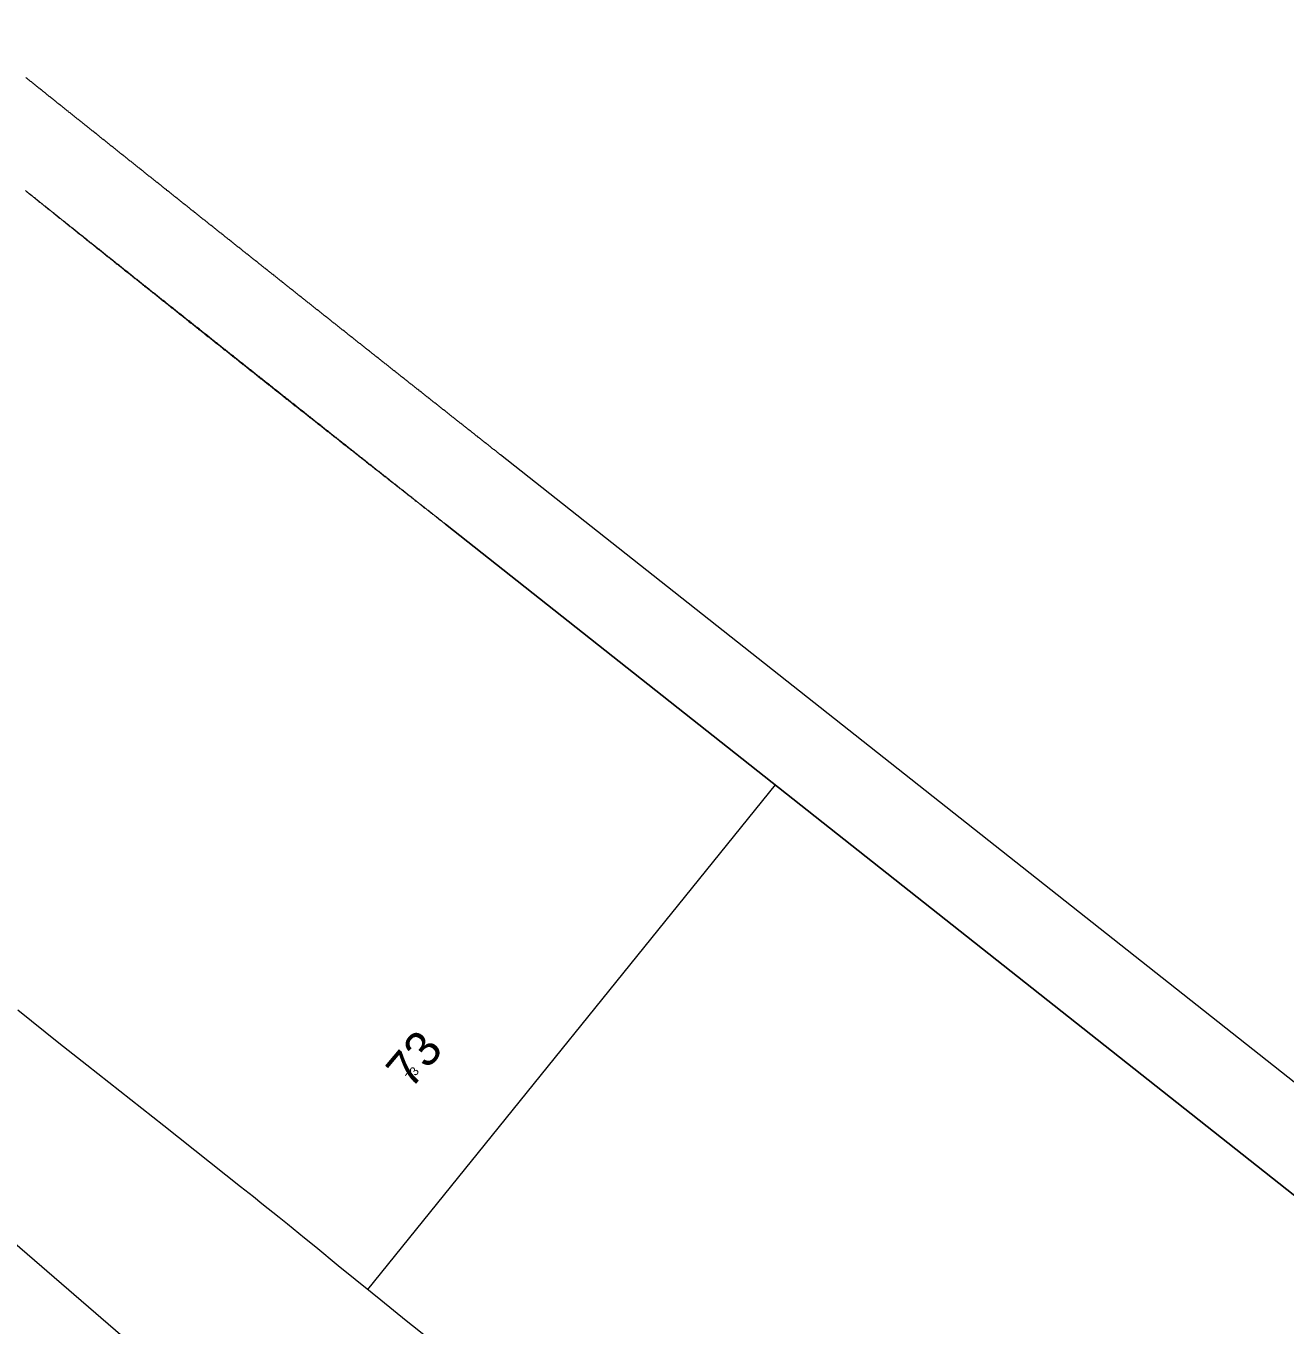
# Model space of a CAD drawing. Extents: x 174934 to 192674, y 648863 to 672607.
# Drawn here: x 189162.4 to 189304.7, y 652148.1 to 652294.9 of the extents above; entities that cross this region are included whole.
import ezdxf

# ---------------------------------------------------------------- set-up
doc = ezdxf.new("R2010")
doc.units = 0
for name, color, linetype, lineweight in [('dim', 255, 'Continuous', 0), ('pbitul', 14, 'Continuous', 0), ('pspecial', 7, 'Continuous', 0)]:
    doc.layers.add(name, color=color, linetype=linetype, lineweight=lineweight)
doc.layers.add('HEB_ENTITY', color=3, linetype='Continuous')
doc.styles.get("Standard").update_dxf_attribs({"font": 'HEBTXT'})

# ---------------------------------------------------------------- blocks, each defined once
blk = doc.blocks.new('dim', base_point=(179928.9, 662854.99))
at = {"layer": 'dim', "linetype": 'ByBlock'}
blk.add_attdef('NUMBER', (179928.9, 662854.99), '', height=20, dxfattribs=at)
blk = doc.blocks.new('HEB_ENTITY', base_point=(181159.32, 660193.8))
at = {"layer": 'HEB_ENTITY', "linetype": 'ByBlock'}
blk.add_attdef('VAL', (181159.32, 660193.8), '', height=1, dxfattribs=at)
at = {"layer": 'HEB_ENTITY', "linetype": 'ByBlock', "flags": 1}
for tag in ['WIDTH', 'TAG', 'XBASE', 'YBASE', 'PROMPT', 'HEIGHT', 'BLKNAME', 'BLKNUM']:
    blk.add_attdef(tag, (181159.32, 660193.8), '', height=1, dxfattribs=at)

msp = doc.modelspace()

# ---------------------------------------------------------------- linework, layer by layer
at = {"layer": 'dim', "flags": 128}
msp.add_lwpolyline([(189201.07, 652152.19), (189247.1, 652209.2)], dxfattribs=at)
at = {"layer": 'pbitul', "flags": 128}
msp.add_lwpolyline([(189342.03, 652002.31), (189300.68, 652037.16), (189262.35, 652069.9), (189227.79, 652099.88), (189218.12, 652108.22), (189195.3, 652127.91), (189157.27, 652160.74), (189136.08, 652179.27), (189099.73, 652211.98), (189075.59, 652234.38), (189053.85, 652257.19), (189037.64, 652272.91), (189035.52, 652276.31), (189027.54, 652285.64), (189019.35, 652294.92)], dxfattribs=at)
at = {"layer": 'pspecial', "flags": 128}
for points in [[(189317.57, 652166.23), (189216.06, 652246.47), (189215.98, 652246.53), (189215.9, 652246.6), (189215.82, 652246.66), (189215.74, 652246.72), (189215.66, 652246.78), (189215.58, 652246.84), (189215.51, 652246.91), (189215.43, 652246.97), (189215.35, 652247.03), (189215.27, 652247.09), (189215.19, 652247.15), (189215.11, 652247.21), (189215.04, 652247.28), (189214.96, 652247.34), (189214.88, 652247.4), (189214.8, 652247.46), (189214.72, 652247.52), (189214.64, 652247.59), (189214.56, 652247.65), (189214.49, 652247.71), (189214.41, 652247.77), (189214.33, 652247.83), (189214.25, 652247.9), (189214.17, 652247.96), (189214.09, 652248.02), (189214.01, 652248.08), (189213.94, 652248.14), (189213.86, 652248.21), (189213.78, 652248.27), (189213.7, 652248.33), (189213.62, 652248.39), (189213.54, 652248.45), (189213.47, 652248.52), (189213.39, 652248.58), (189213.31, 652248.64), (189213.23, 652248.7), (189213.15, 652248.76), (189213.07, 652248.83), (189212.99, 652248.89), (189212.92, 652248.95), (189212.84, 652249.01), (189212.76, 652249.07), (189212.68, 652249.14), (189212.6, 652249.2), (189212.52, 652249.26), (189212.44, 652249.32), (189212.37, 652249.38), (189212.29, 652249.45), (189212.21, 652249.51), (189212.13, 652249.57), (189212.05, 652249.63), (189211.97, 652249.69), (189211.9, 652249.76), (189211.82, 652249.82), (189211.74, 652249.88), (189211.66, 652249.94), (189211.58, 652250), (189211.5, 652250.06), (189211.42, 652250.13), (189211.35, 652250.19), (189211.27, 652250.25), (189211.19, 652250.31), (189211.11, 652250.37), (189211.03, 652250.44), (189210.95, 652250.5), (189210.88, 652250.56), (189210.8, 652250.62), (189210.72, 652250.68), (189210.64, 652250.75), (189210.56, 652250.81), (189210.48, 652250.87), (189210.4, 652250.93), (189210.33, 652250.99), (189210.25, 652251.06), (189210.17, 652251.12), (189210.09, 652251.18), (189210.01, 652251.24), (189209.93, 652251.3), (189209.86, 652251.37), (189209.78, 652251.43), (189209.7, 652251.49), (189209.62, 652251.55), (189209.54, 652251.61), (189209.46, 652251.68), (189209.38, 652251.74), (189209.31, 652251.8), (189209.23, 652251.86), (189209.15, 652251.92), (189209.07, 652251.99), (189208.99, 652252.05), (189208.91, 652252.11), (189208.84, 652252.17), (189208.76, 652252.23), (189208.68, 652252.3), (189208.6, 652252.36), (189208.52, 652252.42), (189208.44, 652252.48), (189208.36, 652252.54), (189208.29, 652252.61), (189208.21, 652252.67), (189208.13, 652252.73), (189208.05, 652252.79), (189207.97, 652252.85), (189207.89, 652252.92), (189207.82, 652252.98), (189207.74, 652253.04), (189207.66, 652253.1), (189207.58, 652253.16), (189207.5, 652253.23), (189207.42, 652253.29), (189207.34, 652253.35), (189207.27, 652253.41), (189207.19, 652253.47), (189207.11, 652253.54), (189207.03, 652253.6), (189206.95, 652253.66), (189206.87, 652253.72), (189206.8, 652253.79), (189206.72, 652253.85), (189206.64, 652253.91), (189206.56, 652253.97), (189206.48, 652254.03), (189206.4, 652254.1), (189206.32, 652254.16), (189206.25, 652254.22), (189206.17, 652254.28), (189206.09, 652254.34), (189206.01, 652254.41), (189205.93, 652254.47), (189205.85, 652254.53), (189205.78, 652254.59), (189205.7, 652254.65), (189205.62, 652254.72), (189205.54, 652254.78), (189205.46, 652254.84), (189205.38, 652254.9), (189205.31, 652254.96), (189205.23, 652255.03), (189205.15, 652255.09), (189205.07, 652255.15), (189204.99, 652255.21), (189204.91, 652255.27), (189204.83, 652255.34), (189204.76, 652255.4), (189204.68, 652255.46), (189204.6, 652255.52), (189204.52, 652255.58), (189204.44, 652255.65), (189204.36, 652255.71), (189204.29, 652255.77), (189204.21, 652255.83), (189204.13, 652255.89), (189204.05, 652255.96), (189203.97, 652256.02), (189203.89, 652256.08), (189203.82, 652256.14), (189203.74, 652256.2), (189203.66, 652256.27), (189203.58, 652256.33), (189203.5, 652256.39), (189203.42, 652256.45), (189203.34, 652256.52), (189203.27, 652256.58), (189203.19, 652256.64), (189203.11, 652256.7), (189203.03, 652256.76), (189202.95, 652256.83), (189202.87, 652256.89), (189202.8, 652256.95), (189202.72, 652257.01), (189202.64, 652257.07), (189202.56, 652257.14), (189202.48, 652257.2), (189202.4, 652257.26), (189202.33, 652257.32), (189202.25, 652257.38), (189202.17, 652257.45), (189202.09, 652257.51), (189202.01, 652257.57), (189201.93, 652257.63), (189201.86, 652257.69), (189201.78, 652257.76), (189201.7, 652257.82), (189201.62, 652257.88), (189201.54, 652257.94), (189201.46, 652258), (189201.38, 652258.07), (189201.31, 652258.13), (189201.23, 652258.19), (189201.15, 652258.25), (189201.07, 652258.32), (189200.99, 652258.38), (189200.91, 652258.44), (189200.84, 652258.5), (189200.76, 652258.56), (189200.68, 652258.63), (189200.6, 652258.69), (189200.52, 652258.75), (189200.44, 652258.81), (189200.37, 652258.87), (189200.29, 652258.94), (189200.21, 652259), (189200.13, 652259.06), (189200.05, 652259.12), (189199.97, 652259.18), (189199.9, 652259.25), (189199.82, 652259.31), (189199.74, 652259.37), (189199.66, 652259.43), (189199.58, 652259.5), (189199.5, 652259.56), (189199.43, 652259.62), (189199.35, 652259.68), (189199.27, 652259.74), (189199.19, 652259.81), (189199.11, 652259.87), (189199.03, 652259.93), (189198.95, 652259.99), (189198.88, 652260.05), (189198.8, 652260.12), (189198.72, 652260.18), (189198.64, 652260.24), (189198.56, 652260.3), (189198.48, 652260.36), (189198.41, 652260.43), (189198.33, 652260.49), (189198.25, 652260.55), (189198.17, 652260.61), (189198.09, 652260.68), (189198.01, 652260.74), (189197.94, 652260.8), (189197.86, 652260.86), (189197.78, 652260.92), (189197.7, 652260.99), (189197.62, 652261.05), (189197.54, 652261.11), (189197.47, 652261.17), (189197.39, 652261.23), (189197.31, 652261.3), (189197.23, 652261.36), (189197.15, 652261.42), (189197.07, 652261.48), (189197, 652261.54), (189196.92, 652261.61), (189196.84, 652261.67), (189196.76, 652261.73), (189196.68, 652261.79), (189196.6, 652261.86), (189196.53, 652261.92), (189196.45, 652261.98), (189196.37, 652262.04), (189196.29, 652262.1), (189196.21, 652262.17), (189196.13, 652262.23), (189196.06, 652262.29), (189195.98, 652262.35), (189195.9, 652262.41), (189195.82, 652262.48), (189195.74, 652262.54), (189195.66, 652262.6), (189195.59, 652262.66), (189195.51, 652262.73), (189195.43, 652262.79), (189195.35, 652262.85), (189195.27, 652262.91), (189195.19, 652262.97), (189195.12, 652263.04), (189195.04, 652263.1), (189194.96, 652263.16), (189194.88, 652263.22), (189194.8, 652263.28), (189194.72, 652263.35), (189194.65, 652263.41), (189194.57, 652263.47), (189194.49, 652263.53), (189194.41, 652263.6), (189194.33, 652263.66), (189194.25, 652263.72), (189194.18, 652263.78), (189194.1, 652263.84), (189194.02, 652263.91), (189193.94, 652263.97), (189193.86, 652264.03), (189193.78, 652264.09), (189193.71, 652264.15), (189193.63, 652264.22), (189193.55, 652264.28), (189193.47, 652264.34), (189193.39, 652264.4), (189193.31, 652264.47), (189193.24, 652264.53), (189193.16, 652264.59), (189193.08, 652264.65), (189193, 652264.71), (189192.92, 652264.78), (189192.84, 652264.84), (189192.77, 652264.9), (189192.69, 652264.96), (189192.61, 652265.03), (189192.53, 652265.09), (189192.45, 652265.15), (189192.37, 652265.21), (189192.3, 652265.27), (189192.22, 652265.34), (189192.14, 652265.4), (189192.06, 652265.46), (189191.98, 652265.52), (189191.9, 652265.58), (189191.83, 652265.65), (189191.75, 652265.71), (189191.67, 652265.77), (189191.59, 652265.83), (189191.51, 652265.9), (189191.43, 652265.96), (189191.36, 652266.02), (189191.28, 652266.08), (189191.2, 652266.14), (189191.12, 652266.21), (189191.04, 652266.27), (189190.96, 652266.33), (189190.89, 652266.39), (189190.81, 652266.46), (189190.73, 652266.52), (189190.65, 652266.58), (189190.57, 652266.64), (189190.49, 652266.7), (189190.42, 652266.77), (189190.34, 652266.83), (189190.26, 652266.89), (189190.18, 652266.95), (189190.1, 652267.02), (189190.02, 652267.08), (189189.95, 652267.14), (189189.87, 652267.2), (189189.79, 652267.26), (189189.71, 652267.33), (189189.63, 652267.39), (189189.55, 652267.45), (189189.48, 652267.51), (189189.4, 652267.58), (189189.32, 652267.64), (189189.24, 652267.7), (189189.16, 652267.76), (189189.08, 652267.82), (189189.01, 652267.89), (189188.93, 652267.95), (189188.85, 652268.01), (189188.77, 652268.07), (189188.69, 652268.13), (189188.62, 652268.2), (189188.54, 652268.26), (189188.46, 652268.32), (189188.38, 652268.38), (189188.3, 652268.45), (189188.22, 652268.51), (189188.15, 652268.57), (189188.07, 652268.63), (189187.99, 652268.69), (189187.91, 652268.76), (189187.83, 652268.82), (189187.75, 652268.88), (189187.68, 652268.94), (189187.6, 652269.01), (189187.52, 652269.07), (189187.44, 652269.13), (189187.36, 652269.19), (189187.28, 652269.25), (189187.21, 652269.32), (189187.13, 652269.38), (189187.05, 652269.44), (189186.97, 652269.5), (189186.89, 652269.57), (189186.81, 652269.63), (189186.74, 652269.69), (189186.66, 652269.75), (189186.58, 652269.82), (189186.5, 652269.88), (189186.42, 652269.94), (189186.34, 652270), (189186.27, 652270.06), (189186.19, 652270.13), (189186.11, 652270.19), (189186.03, 652270.25), (189185.95, 652270.31), (189185.88, 652270.38), (189185.8, 652270.44), (189185.72, 652270.5), (189185.64, 652270.56), (189185.56, 652270.62), (189185.48, 652270.69), (189185.41, 652270.75), (189185.33, 652270.81), (189185.25, 652270.87), (189185.17, 652270.94), (189185.09, 652271), (189185.01, 652271.06), (189184.94, 652271.12), (189184.86, 652271.18), (189184.78, 652271.25), (189184.7, 652271.31), (189184.62, 652271.37), (189184.54, 652271.43), (189184.47, 652271.5), (189184.39, 652271.56), (189184.31, 652271.62), (189184.23, 652271.68), (189184.15, 652271.74), (189184.08, 652271.81), (189184, 652271.87), (189183.92, 652271.93), (189183.84, 652271.99), (189183.76, 652272.06), (189183.68, 652272.12), (189183.61, 652272.18), (189183.53, 652272.24), (189183.45, 652272.31), (189183.37, 652272.37), (189183.29, 652272.43), (189183.21, 652272.49), (189183.14, 652272.55), (189183.06, 652272.62), (189182.98, 652272.68), (189182.9, 652272.74), (189182.82, 652272.8), (189182.75, 652272.87), (189182.67, 652272.93), (189182.59, 652272.99), (189182.51, 652273.05), (189182.43, 652273.11), (189182.35, 652273.18), (189182.28, 652273.24), (189182.2, 652273.3), (189182.12, 652273.36), (189182.04, 652273.43), (189181.96, 652273.49), (189181.88, 652273.55), (189181.81, 652273.61), (189181.73, 652273.68), (189181.65, 652273.74), (189181.57, 652273.8), (189181.49, 652273.86), (189181.42, 652273.92), (189181.34, 652273.99), (189181.26, 652274.05), (189181.18, 652274.11), (189181.1, 652274.17), (189181.02, 652274.24), (189180.95, 652274.3), (189180.87, 652274.36), (189180.79, 652274.42), (189180.71, 652274.49), (189180.63, 652274.55), (189180.55, 652274.61), (189180.48, 652274.67), (189180.4, 652274.73), (189180.32, 652274.8), (189180.24, 652274.86), (189180.16, 652274.92), (189180.09, 652274.98), (189180.01, 652275.05), (189179.93, 652275.11), (189179.85, 652275.17), (189179.77, 652275.23), (189179.69, 652275.29), (189179.62, 652275.36), (189179.54, 652275.42), (189179.46, 652275.48), (189179.38, 652275.54), (189179.3, 652275.61), (189179.22, 652275.67), (189179.15, 652275.73), (189179.07, 652275.79), (189178.99, 652275.86), (189178.91, 652275.92), (189178.83, 652275.98), (189178.76, 652276.04), (189178.68, 652276.1), (189178.6, 652276.17), (189178.52, 652276.23), (189178.44, 652276.29), (189178.36, 652276.35), (189178.29, 652276.42), (189178.21, 652276.48), (189178.13, 652276.54), (189178.05, 652276.6), (189177.97, 652276.67), (189177.9, 652276.73), (189177.82, 652276.79), (189177.74, 652276.85), (189177.66, 652276.92), (189177.58, 652276.98), (189177.5, 652277.04), (189177.43, 652277.1), (189177.35, 652277.16), (189177.27, 652277.23), (189177.19, 652277.29), (189177.11, 652277.35), (189177.04, 652277.41), (189176.96, 652277.48), (189176.88, 652277.54), (189176.8, 652277.6), (189176.72, 652277.66), (189176.64, 652277.73), (189176.57, 652277.79), (189176.49, 652277.85), (189176.41, 652277.91), (189176.33, 652277.97), (189176.25, 652278.04), (189176.18, 652278.1), (189176.1, 652278.16), (189176.02, 652278.22), (189175.94, 652278.29), (189175.86, 652278.35), (189175.78, 652278.41), (189175.71, 652278.47), (189175.63, 652278.54), (189175.55, 652278.6), (189175.47, 652278.66), (189175.39, 652278.72), (189175.31, 652278.79), (189175.24, 652278.85), (189175.16, 652278.91), (189175.08, 652278.97), (189175, 652279.03), (189174.92, 652279.1), (189174.85, 652279.16), (189174.77, 652279.22), (189174.69, 652279.28), (189174.61, 652279.35), (189174.53, 652279.41), (189174.46, 652279.47), (189174.38, 652279.53), (189174.3, 652279.6), (189174.22, 652279.66), (189174.14, 652279.72), (189174.06, 652279.78), (189173.99, 652279.85), (189173.91, 652279.91), (189173.83, 652279.97), (189173.75, 652280.03), (189173.67, 652280.09), (189173.6, 652280.16), (189173.52, 652280.22), (189173.44, 652280.28), (189173.36, 652280.34), (189173.28, 652280.41), (189173.2, 652280.47), (189173.13, 652280.53), (189173.05, 652280.59), (189172.97, 652280.66), (189172.89, 652280.72), (189172.81, 652280.78), (189172.74, 652280.84), (189172.66, 652280.91), (189172.58, 652280.97), (189172.5, 652281.03), (189172.42, 652281.09), (189172.34, 652281.16), (189172.27, 652281.22), (189172.19, 652281.28), (189172.11, 652281.34), (189172.03, 652281.4), (189171.95, 652281.47), (189171.88, 652281.53), (189171.8, 652281.59), (189171.72, 652281.65), (189171.64, 652281.72), (189171.56, 652281.78), (189171.48, 652281.84), (189171.41, 652281.9), (189171.33, 652281.97), (189171.25, 652282.03), (189171.17, 652282.09), (189171.09, 652282.15), (189171.02, 652282.22), (189170.94, 652282.28), (189170.86, 652282.34), (189170.78, 652282.4), (189170.7, 652282.47), (189170.63, 652282.53), (189170.55, 652282.59), (189170.47, 652282.65), (189170.39, 652282.72), (189170.31, 652282.78), (189170.23, 652282.84), (189170.16, 652282.9), (189170.08, 652282.96), (189170, 652283.03), (189169.92, 652283.09), (189169.84, 652283.15), (189169.77, 652283.21), (189169.69, 652283.28), (189169.61, 652283.34), (189169.53, 652283.4), (189169.45, 652283.46), (189169.38, 652283.53), (189169.3, 652283.59), (189169.28, 652283.6), (189169.21, 652283.66), (189169.13, 652283.72), (189169.05, 652283.79), (189168.97, 652283.85), (189168.89, 652283.91), (189168.82, 652283.97), (189168.74, 652284.04), (189168.66, 652284.1), (189168.58, 652284.16), (189168.5, 652284.22), (189168.43, 652284.29), (189168.35, 652284.35), (189168.27, 652284.41), (189168.19, 652284.47), (189168.11, 652284.53), (189168.03, 652284.6), (189167.96, 652284.66), (189167.88, 652284.72), (189167.8, 652284.78), (189167.72, 652284.85), (189167.64, 652284.91), (189167.57, 652284.97), (189167.49, 652285.03), (189167.41, 652285.1), (189167.33, 652285.16), (189167.25, 652285.22), (189167.18, 652285.28), (189167.1, 652285.35), (189167.02, 652285.41), (189166.94, 652285.47), (189166.86, 652285.53), (189166.79, 652285.6), (189166.71, 652285.66), (189166.63, 652285.72), (189166.55, 652285.78), (189166.47, 652285.85), (189166.39, 652285.91), (189166.32, 652285.97), (189166.24, 652286.03), (189166.16, 652286.1), (189166.08, 652286.16), (189166, 652286.22), (189165.93, 652286.28), (189165.85, 652286.35), (189165.77, 652286.41), (189165.69, 652286.47), (189165.61, 652286.53), (189165.54, 652286.6), (189165.46, 652286.66), (189165.38, 652286.72), (189165.3, 652286.78), (189165.22, 652286.85), (189165.15, 652286.91), (189165.07, 652286.97), (189164.99, 652287.03), (189164.91, 652287.1), (189164.83, 652287.16), (189164.76, 652287.22), (189164.68, 652287.28), (189164.6, 652287.35), (189164.52, 652287.41), (189164.44, 652287.47), (189164.37, 652287.53), (189164.29, 652287.6), (189164.21, 652287.66), (189164.13, 652287.72), (189164.05, 652287.78), (189163.98, 652287.85), (189163.9, 652287.91), (189163.82, 652287.97), (189163.74, 652288.04), (189163.66, 652288.1), (189163.59, 652288.16), (189163.51, 652288.22), (189163.43, 652288.29), (189163.35, 652288.35), (189163.27, 652288.41), (189163.2, 652288.47), (189163.12, 652288.54), (189163.04, 652288.6), (189162.96, 652288.66), (189162.88, 652288.72), (189162.81, 652288.79), (189162.73, 652288.85), (189162.65, 652288.91), (189162.57, 652288.97), (189162.49, 652289.04), (189162.42, 652289.1)], [(189311.37, 652158.38), (189209.85, 652238.63), (189209.85, 652238.63), (189209.78, 652238.69), (189209.7, 652238.75), (189209.62, 652238.81), (189209.54, 652238.87), (189209.46, 652238.94), (189209.38, 652239), (189209.31, 652239.06), (189209.23, 652239.12), (189209.15, 652239.18), (189209.07, 652239.25), (189208.99, 652239.31), (189208.91, 652239.37), (189208.83, 652239.43), (189208.76, 652239.49), (189208.68, 652239.56), (189208.6, 652239.62), (189208.52, 652239.68), (189208.44, 652239.74), (189208.36, 652239.8), (189208.28, 652239.87), (189208.21, 652239.93), (189208.13, 652239.99), (189208.05, 652240.05), (189207.97, 652240.11), (189207.89, 652240.18), (189207.81, 652240.24), (189207.74, 652240.3), (189207.66, 652240.36), (189207.58, 652240.42), (189207.5, 652240.48), (189207.42, 652240.55), (189207.34, 652240.61), (189207.26, 652240.67), (189207.19, 652240.73), (189207.11, 652240.79), (189207.03, 652240.86), (189206.95, 652240.92), (189206.87, 652240.98), (189206.79, 652241.04), (189206.71, 652241.1), (189206.64, 652241.17), (189206.56, 652241.23), (189206.48, 652241.29), (189206.4, 652241.35), (189206.32, 652241.41), (189206.24, 652241.48), (189206.17, 652241.54), (189206.09, 652241.6), (189206.01, 652241.66), (189205.93, 652241.72), (189205.85, 652241.79), (189205.77, 652241.85), (189205.69, 652241.91), (189205.62, 652241.97), (189205.54, 652242.03), (189205.46, 652242.1), (189205.38, 652242.16), (189205.3, 652242.22), (189205.22, 652242.28), (189205.15, 652242.34), (189205.07, 652242.41), (189204.99, 652242.47), (189204.91, 652242.53), (189204.83, 652242.59), (189204.75, 652242.65), (189204.67, 652242.72), (189204.6, 652242.78), (189204.52, 652242.84), (189204.44, 652242.9), (189204.36, 652242.96), (189204.28, 652243.03), (189204.2, 652243.09), (189204.13, 652243.15), (189204.05, 652243.21), (189203.97, 652243.27), (189203.89, 652243.34), (189203.81, 652243.4), (189203.73, 652243.46), (189203.65, 652243.52), (189203.58, 652243.58), (189203.5, 652243.65), (189203.42, 652243.71), (189203.34, 652243.77), (189203.26, 652243.83), (189203.18, 652243.89), (189203.11, 652243.96), (189203.03, 652244.02), (189202.95, 652244.08), (189202.87, 652244.14), (189202.79, 652244.2), (189202.71, 652244.27), (189202.63, 652244.33), (189202.56, 652244.39), (189202.48, 652244.45), (189202.4, 652244.51), (189202.32, 652244.58), (189202.24, 652244.64), (189202.16, 652244.7), (189202.09, 652244.76), (189202.01, 652244.82), (189201.93, 652244.89), (189201.85, 652244.95), (189201.77, 652245.01), (189201.69, 652245.07), (189201.61, 652245.13), (189201.54, 652245.2), (189201.46, 652245.26), (189201.38, 652245.32), (189201.3, 652245.38), (189201.22, 652245.44), (189201.14, 652245.51), (189201.07, 652245.57), (189200.99, 652245.63), (189200.91, 652245.69), (189200.83, 652245.75), (189200.75, 652245.82), (189200.67, 652245.88), (189200.59, 652245.94), (189200.52, 652246), (189200.44, 652246.06), (189200.36, 652246.13), (189200.28, 652246.19), (189200.2, 652246.25), (189200.12, 652246.31), (189200.05, 652246.37), (189199.97, 652246.44), (189199.89, 652246.5), (189199.81, 652246.56), (189199.73, 652246.62), (189199.65, 652246.68), (189199.58, 652246.75), (189199.5, 652246.81), (189199.42, 652246.87), (189199.34, 652246.93), (189199.26, 652247), (189199.18, 652247.06), (189199.1, 652247.12), (189199.03, 652247.18), (189198.95, 652247.24), (189198.87, 652247.31), (189198.79, 652247.37), (189198.71, 652247.43), (189198.63, 652247.49), (189198.56, 652247.55), (189198.48, 652247.62), (189198.4, 652247.68), (189198.32, 652247.74), (189198.24, 652247.8), (189198.16, 652247.86), (189198.09, 652247.93), (189198.01, 652247.99), (189197.93, 652248.05), (189197.85, 652248.11), (189197.77, 652248.17), (189197.69, 652248.24), (189197.61, 652248.3), (189197.54, 652248.36), (189197.46, 652248.42), (189197.38, 652248.48), (189197.3, 652248.55), (189197.22, 652248.61), (189197.14, 652248.67), (189197.07, 652248.73), (189196.99, 652248.79), (189196.91, 652248.86), (189196.83, 652248.92), (189196.75, 652248.98), (189196.67, 652249.04), (189196.6, 652249.1), (189196.52, 652249.17), (189196.44, 652249.23), (189196.36, 652249.29), (189196.28, 652249.35), (189196.2, 652249.42), (189196.12, 652249.48), (189196.05, 652249.54), (189195.97, 652249.6), (189195.89, 652249.66), (189195.81, 652249.73), (189195.73, 652249.79), (189195.65, 652249.85), (189195.58, 652249.91), (189195.5, 652249.97), (189195.42, 652250.04), (189195.34, 652250.1), (189195.26, 652250.16), (189195.18, 652250.22), (189195.11, 652250.28), (189195.03, 652250.35), (189194.95, 652250.41), (189194.87, 652250.47), (189194.79, 652250.53), (189194.71, 652250.59), (189194.64, 652250.66), (189194.56, 652250.72), (189194.48, 652250.78), (189194.4, 652250.84), (189194.32, 652250.91), (189194.24, 652250.97), (189194.17, 652251.03), (189194.09, 652251.09), (189194.01, 652251.15), (189193.93, 652251.22), (189193.85, 652251.28), (189193.77, 652251.34), (189193.69, 652251.4), (189193.62, 652251.46), (189193.54, 652251.53), (189193.46, 652251.59), (189193.38, 652251.65), (189193.3, 652251.71), (189193.22, 652251.77), (189193.15, 652251.84), (189193.07, 652251.9), (189192.99, 652251.96), (189192.91, 652252.02), (189192.83, 652252.09), (189192.75, 652252.15), (189192.68, 652252.21), (189192.6, 652252.27), (189192.52, 652252.33), (189192.44, 652252.4), (189192.36, 652252.46), (189192.28, 652252.52), (189192.21, 652252.58), (189192.13, 652252.64), (189192.05, 652252.71), (189191.97, 652252.77), (189191.89, 652252.83), (189191.81, 652252.89), (189191.74, 652252.95), (189191.66, 652253.02), (189191.58, 652253.08), (189191.5, 652253.14), (189191.42, 652253.2), (189191.34, 652253.27), (189191.27, 652253.33), (189191.19, 652253.39), (189191.11, 652253.45), (189191.03, 652253.51), (189190.95, 652253.58), (189190.87, 652253.64), (189190.8, 652253.7), (189190.72, 652253.76), (189190.64, 652253.82), (189190.56, 652253.89), (189190.48, 652253.95), (189190.4, 652254.01), (189190.33, 652254.07), (189190.25, 652254.14), (189190.17, 652254.2), (189190.09, 652254.26), (189190.01, 652254.32), (189189.93, 652254.38), (189189.85, 652254.45), (189189.78, 652254.51), (189189.7, 652254.57), (189189.62, 652254.63), (189189.54, 652254.69), (189189.46, 652254.76), (189189.38, 652254.82), (189189.31, 652254.88), (189189.23, 652254.94), (189189.15, 652255.01), (189189.07, 652255.07), (189188.99, 652255.13), (189188.91, 652255.19), (189188.84, 652255.25), (189188.76, 652255.32), (189188.68, 652255.38), (189188.6, 652255.44), (189188.52, 652255.5), (189188.44, 652255.56), (189188.37, 652255.63), (189188.29, 652255.69), (189188.21, 652255.75), (189188.13, 652255.81), (189188.05, 652255.88), (189187.97, 652255.94), (189187.9, 652256), (189187.82, 652256.06), (189187.74, 652256.12), (189187.66, 652256.19), (189187.58, 652256.25), (189187.5, 652256.31), (189187.43, 652256.37), (189187.35, 652256.43), (189187.27, 652256.5), (189187.19, 652256.56), (189187.11, 652256.62), (189187.03, 652256.68), (189186.96, 652256.75), (189186.88, 652256.81), (189186.8, 652256.87), (189186.72, 652256.93), (189186.64, 652256.99), (189186.56, 652257.06), (189186.49, 652257.12), (189186.41, 652257.18), (189186.33, 652257.24), (189186.25, 652257.31), (189186.17, 652257.37), (189186.09, 652257.43), (189186.02, 652257.49), (189185.94, 652257.55), (189185.86, 652257.62), (189185.78, 652257.68), (189185.7, 652257.74), (189185.62, 652257.8), (189185.55, 652257.86), (189185.47, 652257.93), (189185.39, 652257.99), (189185.31, 652258.05), (189185.23, 652258.11), (189185.16, 652258.18), (189185.08, 652258.24), (189185, 652258.3), (189184.92, 652258.36), (189184.84, 652258.42), (189184.76, 652258.49), (189184.69, 652258.55), (189184.61, 652258.61), (189184.53, 652258.67), (189184.45, 652258.74), (189184.37, 652258.8), (189184.29, 652258.86), (189184.22, 652258.92), (189184.14, 652258.98), (189184.06, 652259.05), (189183.98, 652259.11), (189183.9, 652259.17), (189183.82, 652259.23), (189183.75, 652259.3), (189183.67, 652259.36), (189183.59, 652259.42), (189183.51, 652259.48), (189183.43, 652259.54), (189183.35, 652259.61), (189183.28, 652259.67), (189183.2, 652259.73), (189183.12, 652259.79), (189183.04, 652259.86), (189182.96, 652259.92), (189182.88, 652259.98), (189182.81, 652260.04), (189182.73, 652260.1), (189182.65, 652260.17), (189182.57, 652260.23), (189182.49, 652260.29), (189182.41, 652260.35), (189182.34, 652260.41), (189182.26, 652260.48), (189182.18, 652260.54), (189182.1, 652260.6), (189182.02, 652260.66), (189181.94, 652260.73), (189181.87, 652260.79), (189181.79, 652260.85), (189181.71, 652260.91), (189181.63, 652260.97), (189181.55, 652261.04), (189181.47, 652261.1), (189181.4, 652261.16), (189181.32, 652261.22), (189181.24, 652261.29), (189181.16, 652261.35), (189181.08, 652261.41), (189181.01, 652261.47), (189180.93, 652261.53), (189180.85, 652261.6), (189180.77, 652261.66), (189180.69, 652261.72), (189180.61, 652261.78), (189180.54, 652261.85), (189180.46, 652261.91), (189180.38, 652261.97), (189180.3, 652262.03), (189180.22, 652262.09), (189180.14, 652262.16), (189180.07, 652262.22), (189179.99, 652262.28), (189179.91, 652262.34), (189179.83, 652262.41), (189179.75, 652262.47), (189179.67, 652262.53), (189179.6, 652262.59), (189179.52, 652262.66), (189179.44, 652262.72), (189179.36, 652262.78), (189179.28, 652262.84), (189179.21, 652262.9), (189179.13, 652262.97), (189179.05, 652263.03), (189178.97, 652263.09), (189178.89, 652263.15), (189178.81, 652263.22), (189178.74, 652263.28), (189178.66, 652263.34), (189178.58, 652263.4), (189178.5, 652263.46), (189178.42, 652263.53), (189178.34, 652263.59), (189178.27, 652263.65), (189178.19, 652263.71), (189178.11, 652263.78), (189178.03, 652263.84), (189177.95, 652263.9), (189177.87, 652263.96), (189177.8, 652264.02), (189177.72, 652264.09), (189177.64, 652264.15), (189177.56, 652264.21), (189177.48, 652264.27), (189177.41, 652264.34), (189177.33, 652264.4), (189177.25, 652264.46), (189177.17, 652264.52), (189177.09, 652264.59), (189177.01, 652264.65), (189176.94, 652264.71), (189176.86, 652264.77), (189176.78, 652264.83), (189176.7, 652264.9), (189176.62, 652264.96), (189176.54, 652265.02), (189176.47, 652265.08), (189176.39, 652265.15), (189176.31, 652265.21), (189176.23, 652265.27), (189176.15, 652265.33), (189176.07, 652265.39), (189176, 652265.46), (189175.92, 652265.52), (189175.84, 652265.58), (189175.76, 652265.64), (189175.68, 652265.71), (189175.61, 652265.77), (189175.53, 652265.83), (189175.45, 652265.89), (189175.37, 652265.96), (189175.29, 652266.02), (189175.21, 652266.08), (189175.14, 652266.14), (189175.06, 652266.2), (189174.98, 652266.27), (189174.9, 652266.33), (189174.82, 652266.39), (189174.74, 652266.45), (189174.67, 652266.52), (189174.59, 652266.58), (189174.51, 652266.64), (189174.43, 652266.7), (189174.35, 652266.76), (189174.28, 652266.83), (189174.2, 652266.89), (189174.12, 652266.95), (189174.04, 652267.01), (189173.96, 652267.08), (189173.88, 652267.14), (189173.81, 652267.2), (189173.73, 652267.26), (189173.65, 652267.33), (189173.57, 652267.39), (189173.49, 652267.45), (189173.42, 652267.51), (189173.34, 652267.57), (189173.26, 652267.64), (189173.18, 652267.7), (189173.1, 652267.76), (189173.02, 652267.82), (189172.95, 652267.89), (189172.87, 652267.95), (189172.79, 652268.01), (189172.71, 652268.07), (189172.63, 652268.14), (189172.55, 652268.2), (189172.48, 652268.26), (189172.4, 652268.32), (189172.32, 652268.38), (189172.24, 652268.45), (189172.16, 652268.51), (189172.09, 652268.57), (189172.01, 652268.63), (189171.93, 652268.7), (189171.85, 652268.76), (189171.77, 652268.82), (189171.69, 652268.88), (189171.62, 652268.95), (189171.54, 652269.01), (189171.46, 652269.07), (189171.38, 652269.13), (189171.3, 652269.19), (189171.23, 652269.26), (189171.15, 652269.32), (189171.07, 652269.38), (189170.99, 652269.44), (189170.91, 652269.51), (189170.83, 652269.57), (189170.76, 652269.63), (189170.68, 652269.69), (189170.6, 652269.76), (189170.52, 652269.82), (189170.44, 652269.88), (189170.37, 652269.94), (189170.29, 652270.01), (189170.21, 652270.07), (189170.13, 652270.13), (189170.05, 652270.19), (189169.97, 652270.25), (189169.9, 652270.32), (189169.82, 652270.38), (189169.74, 652270.44), (189169.66, 652270.5), (189169.58, 652270.57), (189169.5, 652270.63), (189169.43, 652270.69), (189169.35, 652270.75), (189169.27, 652270.82), (189169.19, 652270.88), (189169.11, 652270.94), (189169.04, 652271), (189168.96, 652271.07), (189168.88, 652271.13), (189168.8, 652271.19), (189168.72, 652271.25), (189168.64, 652271.31), (189168.57, 652271.38), (189168.49, 652271.44), (189168.41, 652271.5), (189168.33, 652271.56), (189168.25, 652271.63), (189168.18, 652271.69), (189168.1, 652271.75), (189168.02, 652271.81), (189167.94, 652271.88), (189167.86, 652271.94), (189167.79, 652272), (189167.71, 652272.06), (189167.63, 652272.13), (189167.55, 652272.19), (189167.47, 652272.25), (189167.39, 652272.31), (189167.32, 652272.37), (189167.24, 652272.44), (189167.16, 652272.5), (189167.08, 652272.56), (189167, 652272.62), (189166.93, 652272.69), (189166.85, 652272.75), (189166.77, 652272.81), (189166.69, 652272.87), (189166.61, 652272.94), (189166.53, 652273), (189166.46, 652273.06), (189166.38, 652273.12), (189166.3, 652273.19), (189166.22, 652273.25), (189166.14, 652273.31), (189166.07, 652273.37), (189165.99, 652273.43), (189165.91, 652273.5), (189165.83, 652273.56), (189165.75, 652273.62), (189165.67, 652273.68), (189165.6, 652273.75), (189165.52, 652273.81), (189165.44, 652273.87), (189165.36, 652273.93), (189165.28, 652274), (189165.21, 652274.06), (189165.13, 652274.12), (189165.05, 652274.18), (189164.97, 652274.25), (189164.89, 652274.31), (189164.81, 652274.37), (189164.74, 652274.43), (189164.66, 652274.5), (189164.58, 652274.56), (189164.5, 652274.62), (189164.42, 652274.68), (189164.35, 652274.75), (189164.27, 652274.81), (189164.19, 652274.87), (189164.11, 652274.93), (189164.03, 652274.99), (189163.96, 652275.06), (189163.88, 652275.12), (189163.8, 652275.18), (189163.72, 652275.24), (189163.64, 652275.31), (189163.56, 652275.37), (189163.49, 652275.43), (189163.41, 652275.49), (189163.33, 652275.56), (189163.25, 652275.62), (189163.17, 652275.68), (189163.1, 652275.74), (189163.02, 652275.81), (189162.99, 652275.83), (189162.91, 652275.89), (189162.83, 652275.95), (189162.76, 652276.01), (189162.68, 652276.08), (189162.6, 652276.14), (189162.52, 652276.2), (189162.44, 652276.26), (189162.37, 652276.33)], [(189162.42, 652276.29), (189162.5, 652276.22), (189162.57, 652276.16), (189162.65, 652276.1), (189162.73, 652276.04), (189162.81, 652275.97), (189162.89, 652275.91), (189162.96, 652275.85), (189163.04, 652275.79), (189163.12, 652275.72), (189163.2, 652275.66), (189163.28, 652275.6), (189163.35, 652275.54), (189163.43, 652275.47), (189163.51, 652275.41), (189163.59, 652275.35), (189163.67, 652275.28), (189163.74, 652275.22), (189163.82, 652275.16), (189163.9, 652275.1), (189163.98, 652275.03), (189164.06, 652274.97), (189164.13, 652274.91), (189164.21, 652274.85), (189164.29, 652274.78), (189164.37, 652274.72), (189164.45, 652274.66), (189164.52, 652274.6), (189164.6, 652274.53), (189164.68, 652274.47), (189164.76, 652274.41), (189164.84, 652274.35), (189164.91, 652274.28), (189164.99, 652274.22), (189165.07, 652274.16), (189165.15, 652274.1), (189165.23, 652274.03), (189165.3, 652273.97), (189165.38, 652273.91), (189165.46, 652273.84), (189165.54, 652273.78), (189165.62, 652273.72), (189165.69, 652273.66), (189165.77, 652273.59), (189165.85, 652273.53), (189165.93, 652273.47), (189166.01, 652273.41), (189166.08, 652273.34), (189166.16, 652273.28), (189166.24, 652273.22), (189166.32, 652273.16), (189166.4, 652273.09), (189166.47, 652273.03), (189166.55, 652272.97), (189166.63, 652272.91), (189166.71, 652272.84), (189166.79, 652272.78), (189166.86, 652272.72), (189166.94, 652272.66), (189167.02, 652272.59), (189167.1, 652272.53), (189167.18, 652272.47), (189167.25, 652272.41), (189167.33, 652272.34), (189167.41, 652272.28), (189167.49, 652272.22), (189167.57, 652272.16), (189167.64, 652272.09), (189167.72, 652272.03), (189167.8, 652271.97), (189167.88, 652271.91), (189167.96, 652271.84), (189168.03, 652271.78), (189168.11, 652271.72), (189168.19, 652271.66), (189168.27, 652271.59), (189168.35, 652271.53), (189168.42, 652271.47), (189168.5, 652271.41), (189168.58, 652271.34), (189168.66, 652271.28), (189168.74, 652271.22), (189168.81, 652271.16), (189168.89, 652271.09), (189168.97, 652271.03), (189169.05, 652270.97), (189169.13, 652270.9), (189169.2, 652270.84), (189169.28, 652270.78), (189169.36, 652270.72), (189169.44, 652270.65), (189169.52, 652270.59), (189169.59, 652270.53), (189169.67, 652270.47), (189169.75, 652270.4), (189169.83, 652270.34), (189169.91, 652270.28), (189169.99, 652270.22), (189170.06, 652270.15), (189170.14, 652270.09), (189170.22, 652270.03), (189170.3, 652269.97), (189170.38, 652269.9), (189170.45, 652269.84), (189170.53, 652269.78), (189170.61, 652269.72), (189170.69, 652269.65), (189170.77, 652269.59), (189170.84, 652269.53), (189170.92, 652269.47), (189171, 652269.41), (189171.08, 652269.34), (189171.16, 652269.28), (189171.23, 652269.22), (189171.31, 652269.16), (189171.39, 652269.09), (189171.47, 652269.03), (189171.55, 652268.97), (189171.62, 652268.91), (189171.7, 652268.84), (189171.78, 652268.78), (189171.86, 652268.72), (189171.94, 652268.66), (189172.02, 652268.59), (189172.09, 652268.53), (189172.17, 652268.47), (189172.25, 652268.41), (189172.33, 652268.34), (189172.41, 652268.28), (189172.48, 652268.22), (189172.56, 652268.16), (189172.64, 652268.09), (189172.72, 652268.03), (189172.8, 652267.97), (189172.87, 652267.91), (189172.95, 652267.84), (189173.03, 652267.78), (189173.11, 652267.72), (189173.19, 652267.66), (189173.27, 652267.59), (189173.34, 652267.53), (189173.42, 652267.47), (189173.5, 652267.41), (189173.58, 652267.34), (189173.66, 652267.28), (189173.73, 652267.22), (189173.81, 652267.16), (189173.89, 652267.09), (189173.97, 652267.03), (189174.05, 652266.97), (189174.12, 652266.91), (189174.2, 652266.84), (189174.28, 652266.78), (189174.36, 652266.72), (189174.44, 652266.66), (189174.52, 652266.6), (189174.59, 652266.53), (189174.67, 652266.47), (189174.75, 652266.41), (189174.83, 652266.35), (189174.91, 652266.28), (189174.98, 652266.22), (189175.06, 652266.16), (189175.14, 652266.1), (189175.22, 652266.03), (189175.3, 652265.97), (189175.37, 652265.91), (189175.45, 652265.85), (189175.53, 652265.78), (189175.61, 652265.72), (189175.69, 652265.66), (189175.77, 652265.6), (189175.84, 652265.53), (189175.92, 652265.47), (189176, 652265.41), (189176.08, 652265.35), (189176.16, 652265.28), (189176.23, 652265.22), (189176.31, 652265.16), (189176.39, 652265.1), (189176.47, 652265.04), (189176.55, 652264.97), (189176.63, 652264.91), (189176.7, 652264.85), (189176.78, 652264.79), (189176.86, 652264.72), (189176.94, 652264.66), (189177.02, 652264.6), (189177.09, 652264.54), (189177.17, 652264.47), (189177.25, 652264.41), (189177.33, 652264.35), (189177.41, 652264.29), (189177.49, 652264.22), (189177.56, 652264.16), (189177.64, 652264.1), (189177.72, 652264.04), (189177.8, 652263.98), (189177.88, 652263.91), (189177.95, 652263.85), (189178.03, 652263.79), (189178.11, 652263.73), (189178.19, 652263.66), (189178.27, 652263.6), (189178.35, 652263.54), (189178.42, 652263.48), (189178.5, 652263.41), (189178.58, 652263.35), (189178.66, 652263.29), (189178.74, 652263.23), (189178.81, 652263.17), (189178.89, 652263.1), (189178.97, 652263.04), (189179.05, 652262.98), (189179.13, 652262.92), (189179.21, 652262.85), (189179.28, 652262.79), (189179.36, 652262.73), (189179.44, 652262.67), (189179.52, 652262.6), (189179.6, 652262.54), (189179.67, 652262.48), (189179.75, 652262.42), (189179.83, 652262.35), (189179.91, 652262.29), (189179.99, 652262.23), (189180.07, 652262.17), (189180.14, 652262.11), (189180.22, 652262.04), (189180.3, 652261.98), (189180.38, 652261.92), (189180.46, 652261.86), (189180.54, 652261.79), (189180.61, 652261.73), (189180.69, 652261.67), (189180.77, 652261.61), (189180.85, 652261.55), (189180.93, 652261.48), (189181, 652261.42), (189181.08, 652261.36), (189181.16, 652261.3), (189181.24, 652261.23), (189181.32, 652261.17), (189181.4, 652261.11), (189181.47, 652261.05), (189181.55, 652260.98), (189181.63, 652260.92), (189181.71, 652260.86), (189181.79, 652260.8), (189181.87, 652260.74), (189181.94, 652260.67), (189182.02, 652260.61), (189182.1, 652260.55), (189182.18, 652260.49), (189182.26, 652260.42), (189182.33, 652260.36), (189182.41, 652260.3), (189182.49, 652260.24), (189182.57, 652260.18), (189182.65, 652260.11), (189182.73, 652260.05), (189182.8, 652259.99), (189182.88, 652259.93), (189182.96, 652259.86), (189183.04, 652259.8), (189183.12, 652259.74), (189183.2, 652259.68), (189183.27, 652259.62), (189183.35, 652259.55), (189183.43, 652259.49), (189183.51, 652259.43), (189183.59, 652259.37), (189183.67, 652259.3), (189183.74, 652259.24), (189183.82, 652259.18), (189183.9, 652259.12), (189183.98, 652259.06), (189184.06, 652258.99), (189184.14, 652258.93), (189184.21, 652258.87), (189184.29, 652258.81), (189184.37, 652258.74), (189184.45, 652258.68), (189184.53, 652258.62), (189184.6, 652258.56), (189184.68, 652258.5), (189184.76, 652258.43), (189184.84, 652258.37), (189184.92, 652258.31), (189185, 652258.25), (189185.07, 652258.18), (189185.15, 652258.12), (189185.23, 652258.06), (189185.31, 652258), (189185.39, 652257.94), (189185.47, 652257.87), (189185.54, 652257.81), (189185.62, 652257.75), (189185.7, 652257.69), (189185.78, 652257.62), (189185.86, 652257.56), (189185.94, 652257.5), (189186.01, 652257.44), (189186.09, 652257.38), (189186.17, 652257.31), (189186.25, 652257.25), (189186.33, 652257.19), (189186.41, 652257.13), (189186.48, 652257.06), (189186.56, 652257), (189186.64, 652256.94), (189186.72, 652256.88), (189186.8, 652256.82), (189186.88, 652256.75), (189186.95, 652256.69), (189187.03, 652256.63), (189187.11, 652256.57), (189187.19, 652256.51), (189187.27, 652256.44), (189187.35, 652256.38), (189187.42, 652256.32), (189187.5, 652256.26), (189187.58, 652256.19), (189187.66, 652256.13), (189187.74, 652256.07), (189187.82, 652256.01), (189187.89, 652255.95), (189187.97, 652255.88), (189188.05, 652255.82), (189188.13, 652255.76), (189188.21, 652255.7), (189188.29, 652255.64), (189188.36, 652255.57), (189188.44, 652255.51), (189188.52, 652255.45), (189188.6, 652255.39), (189188.68, 652255.32), (189188.76, 652255.26), (189188.83, 652255.2), (189188.91, 652255.14), (189188.99, 652255.08), (189189.07, 652255.01), (189189.15, 652254.95), (189189.23, 652254.89), (189189.3, 652254.83), (189189.38, 652254.77), (189189.46, 652254.7), (189189.54, 652254.64), (189189.62, 652254.58), (189189.7, 652254.52), (189189.78, 652254.46), (189189.85, 652254.39), (189189.93, 652254.33), (189190.01, 652254.27), (189190.09, 652254.21), (189190.17, 652254.14), (189190.25, 652254.08), (189190.32, 652254.02), (189190.4, 652253.96), (189190.48, 652253.9), (189190.56, 652253.83), (189190.64, 652253.77), (189190.72, 652253.71), (189190.79, 652253.65), (189190.87, 652253.59), (189190.95, 652253.52), (189191.03, 652253.46), (189191.11, 652253.4), (189191.19, 652253.34), (189191.26, 652253.28), (189191.34, 652253.21), (189191.42, 652253.15), (189191.5, 652253.09), (189191.58, 652253.03), (189191.66, 652252.96), (189191.73, 652252.9), (189191.81, 652252.84), (189191.89, 652252.78), (189191.97, 652252.72), (189192.05, 652252.65), (189192.13, 652252.59), (189192.21, 652252.53), (189192.28, 652252.47), (189192.36, 652252.41), (189192.44, 652252.34), (189192.52, 652252.28), (189192.6, 652252.22), (189192.68, 652252.16), (189192.75, 652252.1), (189192.83, 652252.03), (189192.91, 652251.97), (189192.99, 652251.91), (189193.07, 652251.85), (189193.15, 652251.79), (189193.22, 652251.72), (189193.3, 652251.66), (189193.38, 652251.6), (189193.46, 652251.54), (189193.54, 652251.48), (189193.62, 652251.41), (189193.7, 652251.35), (189193.77, 652251.29), (189193.85, 652251.23), (189193.93, 652251.17), (189194.01, 652251.1), (189194.09, 652251.04), (189194.17, 652250.98), (189194.24, 652250.92), (189194.32, 652250.86), (189194.4, 652250.79), (189194.48, 652250.73), (189194.56, 652250.67), (189194.64, 652250.61), (189194.72, 652250.55), (189194.79, 652250.48), (189194.87, 652250.42), (189194.95, 652250.36), (189195.03, 652250.3), (189195.11, 652250.24), (189195.19, 652250.17), (189195.26, 652250.11), (189195.34, 652250.05), (189195.42, 652249.99), (189195.5, 652249.93), (189195.58, 652249.86), (189195.66, 652249.8), (189195.74, 652249.74), (189195.81, 652249.68), (189195.89, 652249.62), (189195.97, 652249.55), (189196.05, 652249.49), (189196.13, 652249.43), (189196.21, 652249.37), (189196.28, 652249.31), (189196.36, 652249.24), (189196.44, 652249.18), (189196.52, 652249.12), (189196.6, 652249.06), (189196.68, 652249), (189196.76, 652248.93), (189196.83, 652248.87), (189196.91, 652248.81), (189196.99, 652248.75), (189197.07, 652248.69), (189197.15, 652248.62), (189197.23, 652248.56), (189197.3, 652248.5), (189197.38, 652248.44), (189197.46, 652248.38), (189197.54, 652248.31), (189197.62, 652248.25), (189197.7, 652248.19), (189197.78, 652248.13), (189197.85, 652248.07), (189197.93, 652248), (189198.01, 652247.94), (189198.09, 652247.88), (189198.17, 652247.82), (189198.25, 652247.76), (189198.33, 652247.69), (189198.4, 652247.63), (189198.48, 652247.57), (189198.56, 652247.51), (189198.64, 652247.45), (189198.72, 652247.39), (189198.8, 652247.32), (189198.88, 652247.26), (189198.95, 652247.2), (189199.03, 652247.14), (189199.11, 652247.08), (189199.19, 652247.01), (189199.27, 652246.95), (189199.35, 652246.89), (189199.42, 652246.83), (189199.5, 652246.77), (189199.58, 652246.7), (189199.66, 652246.64), (189199.74, 652246.58), (189199.82, 652246.52), (189199.9, 652246.46), (189199.97, 652246.39), (189200.05, 652246.33), (189200.13, 652246.27), (189200.21, 652246.21), (189200.29, 652246.15), (189200.37, 652246.08), (189200.45, 652246.02), (189200.52, 652245.96), (189200.6, 652245.9), (189200.68, 652245.84), (189200.76, 652245.78), (189200.84, 652245.71), (189200.92, 652245.65), (189201, 652245.59), (189201.07, 652245.53), (189201.15, 652245.47), (189201.23, 652245.4), (189201.31, 652245.34), (189201.39, 652245.28), (189201.47, 652245.22), (189201.55, 652245.16), (189201.62, 652245.09), (189201.7, 652245.03), (189201.78, 652244.97), (189201.86, 652244.91), (189201.94, 652244.85), (189202.02, 652244.79), (189202.1, 652244.72), (189202.17, 652244.66), (189202.25, 652244.6), (189202.33, 652244.54), (189202.41, 652244.48), (189202.49, 652244.41), (189202.57, 652244.35), (189202.65, 652244.29), (189202.72, 652244.23), (189202.8, 652244.17), (189202.88, 652244.1), (189202.96, 652244.04), (189203.04, 652243.98), (189203.12, 652243.92), (189203.2, 652243.86), (189203.27, 652243.8), (189203.35, 652243.73), (189203.43, 652243.67), (189203.51, 652243.61), (189203.59, 652243.55), (189203.67, 652243.49), (189203.75, 652243.42), (189203.82, 652243.36), (189203.9, 652243.3), (189203.98, 652243.24), (189204.06, 652243.18), (189204.14, 652243.12), (189204.22, 652243.05), (189204.3, 652242.99), (189204.37, 652242.93), (189204.45, 652242.87), (189204.53, 652242.81), (189204.61, 652242.74), (189204.69, 652242.68), (189204.77, 652242.62), (189204.85, 652242.56), (189204.92, 652242.5), (189205, 652242.44), (189205.08, 652242.37), (189205.16, 652242.31), (189205.24, 652242.25), (189205.32, 652242.19), (189205.4, 652242.13), (189205.47, 652242.06), (189205.55, 652242), (189205.63, 652241.94), (189205.71, 652241.88), (189205.79, 652241.82), (189205.87, 652241.76), (189205.95, 652241.69), (189206.03, 652241.63), (189206.1, 652241.57), (189206.18, 652241.51), (189206.26, 652241.45), (189206.34, 652241.39), (189206.42, 652241.32), (189206.5, 652241.26), (189206.58, 652241.2), (189206.65, 652241.14), (189206.73, 652241.08), (189206.81, 652241.01), (189206.89, 652240.95), (189206.97, 652240.89), (189207.05, 652240.83), (189207.13, 652240.77), (189207.2, 652240.71), (189207.28, 652240.64), (189207.36, 652240.58), (189207.44, 652240.52), (189207.52, 652240.46), (189207.6, 652240.4), (189207.68, 652240.34), (189207.76, 652240.27), (189207.83, 652240.21), (189207.91, 652240.15), (189207.99, 652240.09), (189208.07, 652240.03), (189208.15, 652239.96), (189208.23, 652239.9), (189208.31, 652239.84), (189208.38, 652239.78), (189208.46, 652239.72), (189208.54, 652239.66), (189208.62, 652239.59), (189208.7, 652239.53), (189208.78, 652239.47), (189208.86, 652239.41), (189208.94, 652239.35), (189209.01, 652239.29), (189209.09, 652239.22), (189209.17, 652239.16), (189209.25, 652239.1), (189209.33, 652239.04), (189209.41, 652238.98), (189209.49, 652238.92), (189209.56, 652238.85), (189209.64, 652238.79), (189209.72, 652238.73), (189209.8, 652238.67), (189209.85, 652238.63), (189311.37, 652158.38)], [(189161.51, 652183.78), (189166.16, 652180.06), (189167.73, 652178.82), (189169.3, 652177.58), (189177.99, 652170.71), (189186.68, 652163.84), (189188.13, 652162.69), (189189.09, 652161.92), (189191.02, 652160.37), (189191.98, 652159.59), (189193.9, 652158.04), (189195.17, 652157), (189197.72, 652154.92), (189199.64, 652153.36), (189201.55, 652151.8), (189202.51, 652151.02), (189203.95, 652149.86), (189205.4, 652148.7), (189206.12, 652148.12), (189207.56, 652146.97)]]:
    msp.add_lwpolyline(points, dxfattribs=at)

# ---------------------------------------------------------------- block references
at = {"layer": 'dim', "linetype": 'ByBlock'}
ref = msp.add_blockref('dim', (189205.89, 652174.69), dxfattribs=dict(at, xscale=0.2, yscale=0.2, zscale=0.2, rotation=49.99999999999999))
ref.add_attrib('NUMBER', '73', (189205.89, 652174.69), dxfattribs={"layer": '0', "height": 4, "rotation": 50})
at = {"layer": 'HEB_ENTITY', "linetype": 'ByBlock'}
ref = msp.add_blockref('HEB_ENTITY', (189205.96, 652175.68), dxfattribs=dict(at, rotation=49.99993060974207))
ref.add_attrib('VAL', '73', (189205.96, 652175.68), dxfattribs={"layer": '0', "height": 1, "rotation": 49.9999})

doc.saveas('drawing.dxf')
